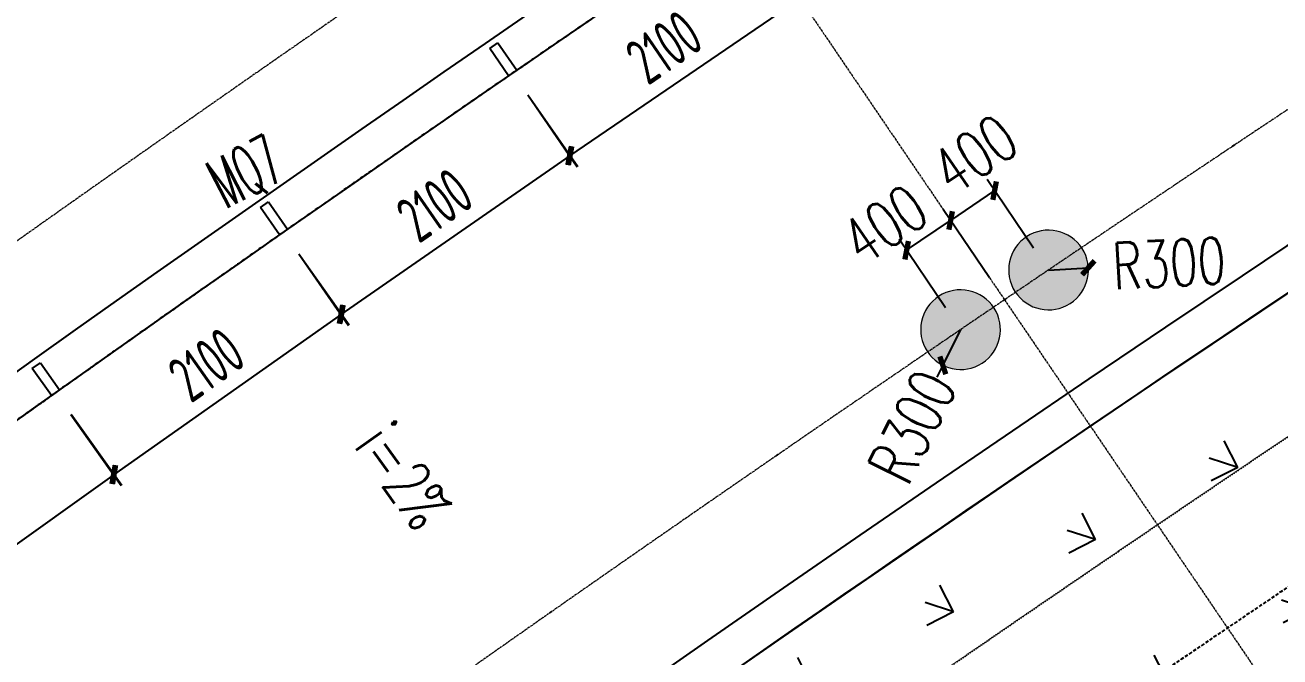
# Model space of a CAD drawing. Header units: millimetres. Extents: x -167 to 12027559, y -6694179 to 6449.
# Drawn here: x 11609061 to 11618505, y -6457746 to -6452986 of the extents above; entities that cross this region are included whole.
import ezdxf

# ---------------------------------------------------------------- set-up
doc = ezdxf.new("R2010")
doc.units = ezdxf.units.MM
doc.header["$LTSCALE"] = 10
for name, pattern in [('A1-RG-AXIS$0$CENTER', [50.8, 31.75, -6.35, 6.35, -6.35]), ('A1-RI-F1$0$442 Site - clean$0$DASHED', [0.75, 0.5, -0.25]), ('A1-RI-F1$0$442 Site - Ground$0$HIDDEN2', [0.1875, 0.125, -0.0625]), ('A1-RI-F1$0$CENTER2', [1.125, 0.75, -0.125, 0.125, -0.125]), ('A1-RI-F1$0$Dash', [6, 3, -3]), ('A1-RI-F1$0$HIDDEN', [0.375, 0.25, -0.125]), ('A1-RI-F1$0$SJX', [9, 6, -3]), ('A1-RI-F1$0$ZXX0', [15, 10, -2.5, 0, -2.5]), ('A1-RI-F1$0$ZXX1000', [18, 15, -1.25, 0.5, -1.25])]:
    doc.linetypes.add(name, pattern=pattern)
for name, color, linetype in [('A1-RD-1F$0$A-DIMS-1：100', 1, 'Continuous'), ('A1-RD-1F$0$A-GLAZ', 140, 'Continuous'), ('A1-RG-AXIS$0$A-COLU-HATH', 8, 'Continuous'), ('A1-RG-AXIS$0$A-COLUMN', 7, 'Continuous'), ('A1-RG-AXIS$0$A-DETL-PEN0', 247, 'Continuous'), ('A1-RI-F1$0$442 Site - clean$0$0-dlc-li-contour', 31, 'A1-RI-F1$0$442 Site - clean$0$DASHED'), ('A1-RI-F1$0$442 Site - clean$0$mry-green area hatch', 76, 'Continuous'), ('A1-RI-F1$0$442 Site - clean$0$mry-roads', 2, 'Continuous'), ('A1-RI-F1$0$442 Site - clean$0$mry-water hatch', 154, 'Continuous'), ('A1-RI-F1$0$442 Site - Ground$0$mry-overhead', 253, 'A1-RI-F1$0$442 Site - Ground$0$HIDDEN2'), ('A1-RI-F1$0$A-DIMS-1：100', 1, 'Continuous'), ('A1-RI-F1$0$A-STRS-TREA', 50, 'Continuous'), ('A1-RI-F1$0$A-SYMB-NAME', 4, 'Continuous'), ('A1-RI-F1$0$A-SYMB-STRS', 1, 'Continuous'), ('A1-RI-F1$0$G-ACCS', 7, 'Continuous'), ('A1-RI-F1$0$G-EVAC', 5, 'Continuous'), ('A1-RI-F1$0$N-SYMB-DOOR', 13, 'Continuous'), ('A1-RI-F1$0$N-SYMB-DOOR1', 13, 'Continuous'), ('A1-RI-F1$0$N-SYMB-DOOR2', 13, 'Continuous'), ('A1-RI-F1$0$道路中线_N1', 7, 'Continuous'), ('A1-RI-F1$0$道路中线_中科路', 7, 'Continuous'), ('A1-RI-F1$0$道路中线_内部道路', 3, 'A1-RI-F1$0$CENTER2')]:
    doc.layers.add(name, color=color, linetype=linetype)
doc.layers.add('A1-RD-1F$0$A-X-PLOT', color=7, linetype='Continuous', plot=False)
doc.layers.add('A1-RG-AXIS$0$A-GRID', color=1, linetype='A1-RG-AXIS$0$CENTER', lineweight=9)
doc.layers.add('A1-RI-F1$0$车行道边线', color=5, linetype='A1-RI-F1$0$SJX', lineweight=40)
doc.styles.add('A1-RD-1F$0$XD2008', font='xd-hzs.shx', dxfattribs={"width": 0.7, "bigfont": 'xd-hztxt.shx'})
doc.styles.add('A1-RI-F1$0$ECADI-SYM', font='simplex.shx', dxfattribs={"width": 0.7, "bigfont": 'hztxt.shx'})
doc.styles.add('A1-RI-F1$0$XD2008', font='txt.shx', dxfattribs={"width": 0.7, "bigfont": 'xd-hztxt.shx'})
doc.dimstyles.new('A1-RD-1F$0$XD100$0', dxfattribs={"dimscale": 100, "dimtxt": 3.5, "dimasz": 2, "dimexe": 1, "dimexo": 2, "dimgap": 1, "dimtad": 1, "dimdec": 0, "dimdsep": 46, "dimtxsty": 'A1-RD-1F$0$XD2008', "dimblk": 'A1-RD-1F$0$_ArchTick', "dimblk1": 'A1-RD-1F$0$_ArchTick', "dimblk2": 'A1-RD-1F$0$_ArchTick', "dimsah": 1, "dimcen": 2.5, "dimclrd": 1, "dimclre": 1, "dimclrt": 4, "dimaunit": 1, "dimadec": 0, "dimazin": 0, "dimtfac": 1, "dimtdec": 0, "dimtix": 1, "dimtmove": 2, "dimatfit": 3, "dimfxl": 0, "dimtolj": 1, "dimtzin": 0, "dimarcsym": 0})
doc.dimstyles.new('A1-RI-F1$0$XD100', dxfattribs={"dimscale": 100, "dimtxt": 3.5, "dimasz": 1, "dimexe": 1, "dimexo": 2, "dimgap": 1, "dimtad": 1, "dimdec": 0, "dimdsep": 46, "dimtxsty": 'A1-RI-F1$0$XD2008', "dimblk": 'A1-RI-F1$0$_ArchTick', "dimcen": 2.5, "dimclrd": 1, "dimclre": 1, "dimclrt": 4, "dimaunit": 1, "dimadec": 0, "dimazin": 0, "dimtfac": 1, "dimtdec": 0, "dimtix": 1, "dimtmove": 2, "dimatfit": 3, "dimfxl": 0, "dimtolj": 1, "dimtzin": 0, "dimarcsym": 0})
doc.dimstyles.new('A1-RI-F1$0$XD100$0', dxfattribs={"dimscale": 100, "dimtxt": 3.5, "dimasz": 2, "dimexe": 1, "dimexo": 2, "dimgap": 1, "dimtad": 1, "dimdec": 0, "dimdsep": 46, "dimtxsty": 'A1-RI-F1$0$XD2008', "dimblk1": 'A1-RI-F1$0$_ArchTick', "dimblk2": 'A1-RI-F1$0$_ArchTick', "dimsah": 1, "dimcen": 2.5, "dimclrd": 1, "dimclre": 1, "dimclrt": 4, "dimaunit": 1, "dimadec": 0, "dimazin": 0, "dimtfac": 1, "dimtdec": 0, "dimtix": 1, "dimtmove": 2, "dimatfit": 3, "dimfxl": 0, "dimtolj": 1, "dimtzin": 0, "dimarcsym": 0})
pattern_1 = [(161.94682, (-11520186.1, 6499236.26), (-1069.71302, -543.795965), [225, -1472.05628]), (116.94682, (-11520186.1, 6499236.3), (-1069.71302, -543.79596), [225, -975]), (206.94682, (-11520186.1, 6499236.3), (543.79596, -1069.71302), [225, -975])]

# ---------------------------------------------------------------- blocks, each defined once
blk = doc.blocks.new('A1-RG-AXIS$0$Round Column1 - 600 mm Diameter-1418243-一层平面 校行政中心 FIRST FLOOR PLAN')
at = {"layer": 'A1-RG-AXIS$0$A-COLUMN', "lineweight": 9}
for start, end in [(90, 180), (0, 90), (180, 0)]:
    blk.add_arc((0, 0), 300, start, end, dxfattribs=at)
blk = doc.blocks.new('A1-RG-AXIS$0$colu')
at = {"layer": 'A1-RG-AXIS$0$A-COLU-HATH', "linetype": 'ByBlock'}
h = blk.add_hatch(dxfattribs=at)
h.set_pattern_fill('ANSI31', color=256, scale=888, angle=11, style=0)
h.set_pattern_definition([(56, (-5304, 12651), (-92.02317055, 62.0704123), [])])
h.paths.add_polyline_path([(11591264.2, -6433838.8), (11591158.5, -6433556.8), (11590222.1, -6433907.7), (11590399.9, -6434382.1)])
h.paths.add_polyline_path([(11582705.6, -6437301.3), (11582516, -6436795.2), (11581579.6, -6437146.1), (11581701, -6437474.4)])
h.paths.add_polyline_path([(11590471.6, -6449023.6), (11591079.8, -6449817.4), (11591635.4, -6449391.7), (11591027.3, -6448597.9)])
h.paths.add_polyline_path([(11597647.1, -6443800.1), (11598173.7, -6444529.9), (11598741.4, -6444120.4), (11598214.8, -6443390.5)])
h.paths.add_polyline_path([(11585545.5, -6442593.7), (11586153.7, -6443387.5), (11586709.3, -6442961.8), (11586101.2, -6442168)])
h.paths.add_polyline_path([(11592849.2, -6437150.3), (11593375.8, -6437880.2), (11593943.4, -6437470.6), (11593416.8, -6436740.7)])
h.paths.add_polyline_path([(11606394.6, -6455923.8), (11606921.2, -6456653.6), (11607488.9, -6456244), (11606962.3, -6455514.2)])
h.paths.add_polyline_path([(11601625.9, -6449314.5), (11602152.5, -6450044.4), (11602720.2, -6449634.8), (11602193.6, -6448905)])
edge = h.paths.add_edge_path()
edge.add_arc((11595249.5, -6454684.4), 425, 0, 360)
edge = h.paths.add_edge_path()
edge.add_arc((11600175.9, -6461114.9), 425, 0, 360)
h.paths.add_polyline_path([(11613306.9, -6451073.5), (11613812.4, -6451818.2), (11614391.5, -6451425.1), (11613886.1, -6450680.4)])
h.paths.add_polyline_path([(11620355.7, -6446423.7), (11620839.5, -6447182.6), (11621429.7, -6446806.3), (11620945.9, -6446047.4)])
h.paths.add_polyline_path([(11615974.2, -6439551.7), (11616458.1, -6440310.5), (11617048.3, -6439934.2), (11616564.5, -6439175.3)])
h.paths.add_polyline_path([(11608730, -6444330.1), (11609235.4, -6445074.8), (11609814.6, -6444681.6), (11609309.2, -6443937)])
h.paths.add_polyline_path([(11600306.1, -6431918.8), (11600811.6, -6432663.5), (11601390.7, -6432270.4), (11600885.3, -6431525.7)])
h.paths.add_polyline_path([(11607910.2, -6426903.7), (11608394.1, -6427662.5), (11608984.3, -6427286.2), (11608500.5, -6426527.3)])
h.paths.add_polyline_path([(11630302.3, -6423284.6), (11630692.9, -6423982.7), (11631129.2, -6423738.6), (11630738.6, -6423040.4)])
h.paths.add_polyline_path([(11626248.1, -6416039.2), (11626638.7, -6416737.4), (11627075.1, -6416493.2), (11626684.4, -6415795.1)])
h.paths.add_polyline_path([(11627535, -6441978.3), (11627996.9, -6442750.7), (11628597.7, -6442391.5), (11628135.8, -6441619.1)])
h.paths.add_polyline_path([(11634839, -6437740.8), (11635278.5, -6438526.2), (11635889.4, -6438184.4), (11635449.9, -6437399)])
h.paths.add_polyline_path([(11615655.2, -6422108.9), (11616117.1, -6422881.3), (11616717.9, -6422522.1), (11616256, -6421749.7)])
h.paths.add_polyline_path([(11619863.2, -6429146.9), (11620325, -6429919.3), (11620925.8, -6429560.1), (11620464, -6428787.6)])
h.paths.add_polyline_path([(11630859.3, -6430628.5), (11631298.8, -6431413.9), (11631909.7, -6431072.1), (11631470.2, -6430286.7)])
h.paths.add_polyline_path([(11627538.8, -6424694.4), (11627978.3, -6425479.8), (11628589.1, -6425138), (11628149.7, -6424352.6)])
h.paths.add_polyline_path([(11623352.7, -6434983.2), (11623814.5, -6435755.7), (11624415.3, -6435396.5), (11623953.5, -6434624)])
h.paths.add_polyline_path([(11623534.7, -6417538.5), (11623974.1, -6418323.9), (11624585, -6417982.1), (11624145.5, -6417196.7)])
h.paths.add_polyline_path([(11635339.1, -6420464.1), (11635755.9, -6421261.8), (11636376.3, -6420937.7), (11635959.6, -6420140)])
h.paths.add_polyline_path([(11645506.5, -6407137.9), (11645842, -6407864.2), (11645388.1, -6408073.9), (11645052.6, -6407347.6)])
h.paths.add_polyline_path([(11648218.5, -6414201.1), (11648554, -6414927.4), (11649007.9, -6414717.7), (11648672.4, -6413991.5)])
h.paths.add_polyline_path([(11649797, -6429903.6), (11650190.6, -6430712.9), (11650820.1, -6430406.7), (11650426.4, -6429597.4)])
h.paths.add_polyline_path([(11632162.7, -6412872.3), (11631542.2, -6413196.4), (11632283.1, -6414614.6), (11632903.5, -6414290.4)])
h.paths.add_polyline_path([(11648552.6, -6404922.5), (11647914.6, -6405210.5), (11648572.8, -6406668.9), (11649210.9, -6406380.9)])
h.paths.add_polyline_path([(11638487.9, -6426491.2), (11638904.6, -6427288.9), (11639525, -6426964.7), (11639108.3, -6426167.1)])
h.paths.add_polyline_path([(11646232.1, -6422574.6), (11646625.7, -6423383.9), (11647255.2, -6423077.7), (11646861.6, -6422268.4)])
h.paths.add_polyline_path([(11643257.7, -6416459.6), (11643651.4, -6417268.9), (11644280.8, -6416962.8), (11643887.2, -6416153.4)])
edge = h.paths.add_edge_path()
edge.add_arc((11640554, -6410100.5), 425, 0, 360)
h.paths.add_polyline_path([(11642261.7, -6433714.8), (11642678.5, -6434512.5), (11643298.9, -6434188.4), (11642882.2, -6433390.7)])
h.paths.add_polyline_path([(11657438.5, -6426310.3), (11657808.8, -6427130.6), (11658446.8, -6426842.6), (11658076.5, -6426022.3)])
h.paths.add_polyline_path([(11654085.6, -6418882), (11654455.8, -6419702.3), (11655093.8, -6419414.3), (11654723.6, -6418594)])
h.paths.add_polyline_path([(11659423.4, -6409140.7), (11659769.9, -6409971.3), (11660416, -6409701.8), (11660069.4, -6408871.2)])
h.paths.add_polyline_path([(11651288, -6412684.1), (11651658.2, -6413504.4), (11652296.3, -6413216.4), (11651926, -6412396.1)])
h.paths.add_polyline_path([(11672567.5, -6404094.9), (11672841.4, -6404846.5), (11673311.2, -6404675.2), (11673037.2, -6403923.6)])
h.paths.add_polyline_path([(11669749.3, -6396288.4), (11670092.2, -6397229.1), (11670561.8, -6397057.7), (11670219.1, -6396117.2)])
h.paths.add_polyline_path([(11678236.4, -6409177.5), (11678567.9, -6410121), (11679228.3, -6409889), (11678896.8, -6408945.5)])
h.paths.add_polyline_path([(11675949.4, -6402667.6), (11676280.8, -6403611.1), (11676941.3, -6403379), (11676609.8, -6402435.6)])
h.paths.add_polyline_path([(11662041.8, -6415416.4), (11662388.4, -6416247), (11663034.4, -6415977.4), (11662687.8, -6415146.8)])
h.paths.add_polyline_path([(11670094.3, -6412180.7), (11670416.9, -6413020.9), (11671070.4, -6412770), (11670747.8, -6411929.8)])
h.paths.add_polyline_path([(11656265.8, -6401573.1), (11656650.9, -6402495.9), (11657296.9, -6402226.4), (11656911.8, -6401303.5)])
h.paths.add_polyline_path([(11664718.2, -6398177.2), (11665076.6, -6399110.8), (11665730.1, -6398859.9), (11665371.7, -6397926.3)])
h.paths.add_polyline_path([(11667657.1, -6405832.5), (11667979.7, -6406672.7), (11668633.2, -6406421.8), (11668310.6, -6405581.6)])
h.paths.add_polyline_path([(11673264.6, -6395025.5), (11673596.1, -6395968.9), (11674256.5, -6395736.9), (11673925, -6394793.5)])
edge = h.paths.add_edge_path()
edge.add_arc((11681417.1, -6417175.4), 425, 0, 360)
h.paths.add_polyline_path([(11673015.3, -6419789.2), (11673337.9, -6420629.5), (11673991.4, -6420378.6), (11673668.8, -6419538.4)])
h.paths.add_polyline_path([(11665180.1, -6422937.9), (11665526.7, -6423768.5), (11666172.7, -6423499), (11665826.1, -6422668.4)])
for points in [[(11616998.3, -6454644.1, 0.414214), (11616576.8, -6454596.3, 0.414214), (11616529, -6455017.9, 1)], [(11616336.4, -6455093.4, 0.414214), (11615914.8, -6455045.6, 0.414214), (11615867.1, -6455467.2, 1)]]:
    blk.add_hatch(color=256, dxfattribs=at).paths.add_polyline_path(points)
at = {"layer": 'A1-RG-AXIS$0$A-COLUMN', "rotation": 38.5387103978281}
for p in [(11616763.7, -6454831), (11616101.7, -6455280.3)]:
    blk.add_blockref('A1-RG-AXIS$0$Round Column1 - 600 mm Diameter-1418243-一层平面 校行政中心 FIRST FLOOR PLAN', p, dxfattribs=at)
blk = doc.blocks.new('A1-RG-AXIS')
at = {"layer": 'A1-RG-AXIS$0$A-DETL-PEN0', "linetype": 'A1-RG-AXIS$0$CENTER'}
for centre, start, end in [((11778731.2, -6694179.1), 123.752509, 123.756474), ((11778731.3, -6694179.2), 124.163658, 124.167623), ((11778731.2, -6694179.1), 124.575169, 124.579134), ((11778731.2, -6694179.2), 124.986524, 124.990489)]:
    blk.add_arc(centre, 289000, start, end, dxfattribs=at)
at = {"layer": 'A1-RG-AXIS$0$A-GRID', "linetype": 'A1-RG-AXIS$0$CENTER', "ltscale": 0.05}
blk.add_lwpolyline([(11682866.1, -6392336.6, 0.10373), (11569674.9, -6456283.6, 0.10373)], format="xyb", dxfattribs=at)
at = {"layer": 'A1-RG-AXIS$0$A-GRID', "ltscale": 0.05}
for points in [[(11690526.8, -6414141.5, 0.104527), (11584753.6, -6473784.9)], [(11691982.8, -6418505.6, 0.104638), (11587756.3, -6477270.1)]]:
    blk.add_lwpolyline(points, format="xyb", dxfattribs=at)
at = {"layer": 'A1-RG-AXIS$0$A-GRID', "linetype": 'A1-RG-AXIS$0$CENTER', "ltscale": 0.05}
blk.add_lwpolyline([(11595822.2, -6424689.2), (11619186.6, -6459113.1)], dxfattribs=at)
blk.add_arc((11778731.9, -6694178.6), 308600, 107.574373, 131.323037, dxfattribs=at)
at = {"layer": 'A1-RG-AXIS$0$A-GRID', "ltscale": 0.05}
blk.add_arc((11778731.9, -6694178.6), 301700, 107.53359, 131.336201, dxfattribs=at)
at = {"layer": 'A1-RG-AXIS$0$A-COLU-HATH', "linetype": 'ByBlock'}
blk.add_blockref('A1-RG-AXIS$0$colu', (0, 0), dxfattribs=at)
blk = doc.blocks.new('A1-RI-F1$0$_ArchTick')
at = {"color": 0, "linetype": 'ByBlock', "const_width": 0.4}
blk.add_lwpolyline([(-0.5, -0.5), (0.5, 0.5)], dxfattribs=at)
blk = doc.blocks.new('*D391')
at = {"layer": 'A1-RI-F1$0$A-DIMS-1：100', "color": 1, "linetype": 'ByBlock', "lineweight": -2}
blk.add_line((11616763.7, -6454831), (11617063.2, -6454814.2), dxfattribs=at)
at = {"layer": 'Defpoints', "color": 0, "linetype": 'ByBlock'}
for p in [(11616763.7, -6454831), (11617063.2, -6454814.2)]:
    blk.add_point(p, dxfattribs=at)
at = {"layer": 'A1-RI-F1$0$A-DIMS-1：100', "color": 1, "linetype": 'ByBlock', "lineweight": -2, "xscale": 100, "yscale": 100, "zscale": 100, "rotation": 3.206619954687551}
blk.add_blockref('A1-RI-F1$0$_ArchTick', (11617063.2, -6454814.2), dxfattribs=at)
at = {"layer": 'A1-RI-F1$0$A-DIMS-1：100', "color": 4, "linetype": 'ByBlock', "insert": (11617670.6, -6454780.2), "char_height": 350, "attachment_point": 5, "rotation": 3.20662, "style": 'A1-RI-F1$0$XD2008'}
blk.add_mtext('\\A1;R300', dxfattribs=at)
blk = doc.blocks.new('*D392')
at = {"layer": 'A1-RI-F1$0$A-DIMS-1：100', "color": 1, "linetype": 'ByBlock', "lineweight": -2}
for p, q in [((11616101.7, -6455280.3), (11615968.2, -6455548.9)), ((11615968.2, -6455548.9), (11615923.7, -6455638.5))]:
    blk.add_line(p, q, dxfattribs=at)
at = {"layer": 'Defpoints', "color": 0, "linetype": 'ByBlock'}
for p in [(11616101.7, -6455280.3), (11615968.2, -6455548.9)]:
    blk.add_point(p, dxfattribs=at)
at = {"layer": 'A1-RI-F1$0$A-DIMS-1：100', "color": 1, "linetype": 'ByBlock', "lineweight": -2, "xscale": 100, "yscale": 100, "zscale": 100, "rotation": 63.57120922344568}
blk.add_blockref('A1-RI-F1$0$_ArchTick', (11615968.2, -6455548.9), dxfattribs=at)
at = {"layer": 'A1-RI-F1$0$A-DIMS-1：100', "color": 4, "linetype": 'ByBlock', "insert": (11615739.2, -6456009.7), "char_height": 350, "attachment_point": 5, "rotation": 63.57121, "style": 'A1-RI-F1$0$XD2008'}
blk.add_mtext('\\A1;R300', dxfattribs=at)
blk = doc.blocks.new('*D393')
at = {"layer": 'A1-RI-F1$0$A-DIMS-1：100', "color": 1, "linetype": 'ByBlock', "lineweight": -2}
for p, q in [((11616357.9, -6454233.1), (11616026.9, -6454457.7)), ((11616651.4, -6454665.5), (11616301.7, -6454150.4)), ((11616320.4, -6454890.2), (11615970.7, -6454375))]:
    blk.add_line(p, q, dxfattribs=at)
at = {"layer": 'Defpoints', "color": 0, "linetype": 'ByBlock'}
for p in [(11616026.9, -6454457.7), (11616763.7, -6454831), (11616432.7, -6455055.6)]:
    blk.add_point(p, dxfattribs=at)
at = {"layer": 'A1-RI-F1$0$A-DIMS-1：100', "color": 1, "linetype": 'ByBlock', "lineweight": -2, "xscale": 100, "yscale": 100, "zscale": 100}
for p, rotation in [((11616357.9, -6454233.1), 34.16579703367218), ((11616026.9, -6454457.7), 214.1657970336722)]:
    blk.add_blockref('A1-RI-F1$0$_ArchTick', p, dxfattribs=dict(at, rotation=rotation))
at = {"layer": 'A1-RI-F1$0$A-DIMS-1：100', "color": 4, "linetype": 'ByBlock', "insert": (11616207.6, -6453959.1), "char_height": 350, "attachment_point": 5, "rotation": 34.1658, "style": 'A1-RI-F1$0$XD2008'}
blk.add_mtext('\\A1;400', dxfattribs=at)
blk = doc.blocks.new('*D394')
at = {"layer": 'A1-RI-F1$0$A-DIMS-1：100', "color": 1, "linetype": 'ByBlock', "lineweight": -2}
for p, q in [((11616320.4, -6454890.2), (11615970.7, -6454375)), ((11615695.9, -6454682.4), (11616026.9, -6454457.7)), ((11615989.4, -6455114.8), (11615639.8, -6454599.6))]:
    blk.add_line(p, q, dxfattribs=at)
at = {"layer": 'Defpoints', "color": 0, "linetype": 'ByBlock'}
for p in [(11616026.9, -6454457.7), (11616432.7, -6455055.6), (11616101.7, -6455280.3)]:
    blk.add_point(p, dxfattribs=at)
at = {"layer": 'A1-RI-F1$0$A-DIMS-1：100', "color": 1, "linetype": 'ByBlock', "lineweight": -2, "xscale": 100, "yscale": 100, "zscale": 100}
for p, rotation in [((11616026.9, -6454457.7), 34.16579703389295), ((11615695.9, -6454682.4), 214.165797033893)]:
    blk.add_blockref('A1-RI-F1$0$_ArchTick', p, dxfattribs=dict(at, rotation=rotation))
at = {"layer": 'A1-RI-F1$0$A-DIMS-1：100', "color": 4, "linetype": 'ByBlock', "insert": (11615530.1, -6454487.7), "char_height": 350, "attachment_point": 5, "rotation": 34.1658, "style": 'A1-RI-F1$0$XD2008'}
blk.add_mtext('\\A1;400', dxfattribs=at)
blk = doc.blocks.new('A1-RD-1F$0$_ArchTick')
at = {"color": 0, "linetype": 'ByBlock', "const_width": 0.4}
blk.add_lwpolyline([(-0.5, -0.5), (0.5, 0.5)], dxfattribs=at)
blk = doc.blocks.new('*D815')
at = {"layer": 'A1-RD-1F$0$A-DIMS-1：100', "color": 1, "linetype": 'ByBlock', "lineweight": -2}
for p, q in [((11614577.2, -6452326), (11614948.3, -6452868.4)), ((11614891.8, -6452785.8), (11613158.6, -6453971.6)), ((11612844, -6453511.7), (11613215.1, -6454054.1))]:
    blk.add_line(p, q, dxfattribs=at)
at = {"layer": 'Defpoints', "color": 0, "linetype": 'ByBlock'}
for p in [(11614464.3, -6452160.9), (11612731, -6453346.6), (11613158.6, -6453971.6)]:
    blk.add_point(p, dxfattribs=at)
at = {"layer": 'A1-RD-1F$0$A-DIMS-1：100', "color": 1, "linetype": 'ByBlock', "lineweight": -2, "xscale": 100, "yscale": 100, "zscale": 100}
for p, rotation in [((11614891.8, -6452785.8), 34.37711984863993), ((11613158.6, -6453971.6), 214.3771198486399)]:
    blk.add_blockref('A1-RD-1F$0$_ArchTick', p, dxfattribs=dict(at, rotation=rotation))
at = {"layer": 'A1-RD-1F$0$A-DIMS-1：100', "color": 4, "linetype": 'ByBlock', "insert": (11613869.9, -6453151.7), "char_height": 350, "attachment_point": 5, "rotation": 34.37712, "style": 'A1-RD-1F$0$XD2008'}
blk.add_mtext('\\A1;2100', dxfattribs=at)
blk = doc.blocks.new('*D816')
at = {"layer": 'A1-RD-1F$0$A-DIMS-1：100', "color": 1, "linetype": 'ByBlock', "lineweight": -2}
for p, q in [((11612845.1, -6453510.9), (11613220, -6454050.7)), ((11613163, -6453968.5), (11611438.2, -6455166.5)), ((11611120.4, -6454708.9), (11611495.3, -6455248.6))]:
    blk.add_line(p, q, dxfattribs=at)
at = {"layer": 'Defpoints', "color": 0, "linetype": 'ByBlock'}
for p in [(11612731, -6453346.6), (11611006.3, -6454544.6), (11611438.2, -6455166.5)]:
    blk.add_point(p, dxfattribs=at)
at = {"layer": 'A1-RD-1F$0$A-DIMS-1：100', "color": 1, "linetype": 'ByBlock', "lineweight": -2, "xscale": 100, "yscale": 100, "zscale": 100}
for p, rotation in [((11613163, -6453968.5), 34.78288465481689), ((11611438.2, -6455166.5), 214.7828846548168)]:
    blk.add_blockref('A1-RD-1F$0$_ArchTick', p, dxfattribs=dict(at, rotation=rotation))
at = {"layer": 'A1-RD-1F$0$A-DIMS-1：100', "color": 4, "linetype": 'ByBlock', "insert": (11612143.7, -6454341.6), "char_height": 350, "attachment_point": 5, "rotation": 34.78288, "style": 'A1-RD-1F$0$XD2008'}
blk.add_mtext('\\A1;2100', dxfattribs=at)
blk = doc.blocks.new('*D817')
at = {"layer": 'A1-RD-1F$0$A-DIMS-1：100', "color": 1, "linetype": 'ByBlock', "lineweight": -2}
for p, q in [((11611121.6, -6454708), (11611500.3, -6455245.1)), ((11611442.7, -6455163.4), (11609726.5, -6456373.7)), ((11609405.4, -6455918.4), (11609784.2, -6456455.4))]:
    blk.add_line(p, q, dxfattribs=at)
at = {"layer": 'Defpoints', "color": 0, "linetype": 'ByBlock'}
for p in [(11611006.3, -6454544.6), (11609290.2, -6455754.9), (11609726.5, -6456373.7)]:
    blk.add_point(p, dxfattribs=at)
at = {"layer": 'A1-RD-1F$0$A-DIMS-1：100', "color": 1, "linetype": 'ByBlock', "lineweight": -2, "xscale": 100, "yscale": 100, "zscale": 100}
for p, rotation in [((11611442.7, -6455163.4), 35.19412724779409), ((11609726.5, -6456373.7), 215.1941272477941)]:
    blk.add_blockref('A1-RD-1F$0$_ArchTick', p, dxfattribs=dict(at, rotation=rotation))
at = {"layer": 'A1-RD-1F$0$A-DIMS-1：100', "color": 4, "linetype": 'ByBlock', "insert": (11610426.1, -6455543.8), "char_height": 350, "attachment_point": 5, "rotation": 35.19413, "style": 'A1-RD-1F$0$XD2008'}
blk.add_mtext('\\A1;2100', dxfattribs=at)
blk = doc.blocks.new('*D818')
at = {"layer": 'A1-RD-1F$0$A-DIMS-1：100', "color": 1, "linetype": 'ByBlock', "lineweight": -2}
for p, q in [((11609406.6, -6455917.6), (11609789.1, -6456451.9)), ((11609730.9, -6456370.6), (11608023.4, -6457593)), ((11607699.1, -6457140), (11608081.6, -6457674.3))]:
    blk.add_line(p, q, dxfattribs=at)
at = {"layer": 'Defpoints', "color": 0, "linetype": 'ByBlock'}
for p in [(11609290.2, -6455754.9), (11607582.6, -6456977.4), (11608023.4, -6457593)]:
    blk.add_point(p, dxfattribs=at)
at = {"layer": 'A1-RD-1F$0$A-DIMS-1：100', "color": 1, "linetype": 'ByBlock', "lineweight": -2, "xscale": 100, "yscale": 100, "zscale": 100}
for p, rotation in [((11609730.9, -6456370.6), 35.59925471190026), ((11608023.4, -6457593), 215.5992547119002)]:
    blk.add_blockref('A1-RD-1F$0$_ArchTick', p, dxfattribs=dict(at, rotation=rotation))
at = {"layer": 'A1-RD-1F$0$A-DIMS-1：100', "color": 4, "linetype": 'ByBlock', "insert": (11608717.1, -6456758.2), "char_height": 350, "attachment_point": 5, "rotation": 35.59925, "style": 'A1-RD-1F$0$XD2008'}
blk.add_mtext('\\A1;2100', dxfattribs=at)
blk = doc.blocks.new('A1-RD-1F$0$chuangkuang')
at = {"layer": 'A1-RD-1F$0$A-X-PLOT', "linetype": 'ByBlock'}
for p, q in [((11593433.2, -6456040.2), (11593630.5, -6455886.8)), ((11593630.5, -6455886.8), (11593676.6, -6455946)), ((11593676.6, -6455946), (11593479.2, -6456099.4)), ((11593479.2, -6456099.4), (11593433.2, -6456040.2))]:
    blk.add_line(p, q, dxfattribs=at)
blk = doc.blocks.new('A1-RI-F1$0$A1RUODIANJIAN')
at = {"layer": 'A1-RI-F1$0$A-SYMB-NAME', "linetype": 'ByBlock', "style": 'A1-RI-F1$0$XD2008', "width": 0.7}
blk.add_attdef('A1RUODIANJIAN', (11587156, -6438427.3), '', height=350, dxfattribs=at)
blk = doc.blocks.new('A1-RI-F1$0$A$C6B365CFD')
at = {"layer": 'A1-RI-F1$0$442 Site - clean$0$mry-green area hatch'}
h = blk.add_hatch(dxfattribs=at)
h.set_pattern_fill('GRASS', color=256, scale=1200, angle=71.94682, style=0)
h.set_pattern_definition(pattern_1)
h.paths.add_polyline_path([(66021.8, 2130.6, -0.051626), (71413.1, 7329.9, -0.053448), (90570.6, 18360, 0.042333), (93537, 19981.5, -0.008341), (111143.7, 31221.2, -0.044789), (155520.7, 51675.1), (154685.2, 58163.4, 0.05968), (97087.5, 30194.9, 0.074603)])
h = blk.add_hatch(dxfattribs=at)
h.set_pattern_fill('GRASS', color=256, scale=1200, angle=71.94682, style=0)
h.set_pattern_definition(pattern_1)
edge = h.paths.add_edge_path(flags=17)
edge.add_arc((60334.8, 35772.2), 6000, 248.76864, 308.25598)
edge.add_arc((240588.4, -192829.3), 285118.5, 128.255978, 129.410042)
edge.add_line((59576.3, 27459.6), (57617.8, 29733.1))
edge.add_arc((240588.4, -192829.3), 288118.5, 129.28397, 129.423925, ccw=False)
edge = h.paths.add_edge_path()
edge.add_arc((240704.3, -192974.7), 284500, 123.757467, 129.411665)
edge.add_line((60078.7, 26831.3), (57617.8, 29733.1))
edge.add_arc((240588.4, -192829.3), 288118.5, 123.750252, 129.423925, ccw=False)
edge.add_line((80517.2, 46731.8), (82613.7, 43557.8))
at = {"layer": 'A1-RI-F1$0$442 Site - clean$0$mry-water hatch'}
h = blk.add_hatch(dxfattribs=at)
h.set_pattern_fill('ANSI36', color=256, scale=10000, style=0, double=1)
h.set_pattern_definition([(45, (11631555.6, 4045443.5), (662.91261, 2430.67956), [3125, -625, 0, -625])])
edge = h.paths.add_edge_path(flags=17)
edge.add_line((53014, 9796.6), (55487.6, 11067.5))
edge.add_line((55487.6, 11067.5), (57457.2, 11674.9))
edge.add_line((57457.2, 11674.9), (60249.3, 13316.4))
edge.add_line((60249.3, 13316.4), (63041.4, 14958))
edge.add_line((63041.4, 14958), (65130.9, 16665.3))
edge.add_line((65130.9, 16665.3), (66916.6, 17610.1))
edge.add_line((66916.6, 17610.1), (68247.1, 18415))
edge.add_line((68247.1, 18415), (68947.4, 18992.4))
edge.add_line((68947.4, 18992.4), (70277.9, 19657.2))
edge.add_line((70277.9, 19657.2), (71248.3, 20287.9))
edge.add_line((71248.3, 20287.9), (72458.4, 20584.5))
edge.add_line((72458.4, 20584.5), (73766.1, 21200))
edge.add_line((73766.1, 21200), (74285, 21580.5))
edge.add_line((74285, 21580.5), (74756.4, 21869.2))
edge.add_line((74756.4, 21869.2), (75167, 22241.6))
edge.add_line((75167, 22241.6), (75771.8, 22640.6))
edge.add_line((75771.8, 22640.6), (76483.4, 22982.7))
edge.add_arc((240588.4, -192829.3), 271118.5, 108.609446, 127.249608, ccw=False)
edge.add_line((154070.2, 64114), (154830, 58213.4))
edge.add_arc((242629.7, -196239.4), 269174.7, 109.037143, 122.731148)
edge.add_arc((175076.5, -87360.9), 141073.2, 123.561115, 141.151768)
edge.add_arc((62846.2, 2979.5), 3000, 220.74312, 321.90678, ccw=False)
edge.add_line((60573.3, 1021.5), (53014, 9796.6))
edge.add_line((53014, 9796.6), (53014, 9796.6))
at = {"layer": 'A1-RI-F1$0$442 Site - clean$0$0-dlc-li-contour', "ltscale": 200}
blk.add_open_spline([(68749.4, 456.2), (70816.9, 2395), (78282.7, 9002.5), (96434.4, 20046.8), (127126, 35476.1), (165716.5, 49438.4), (196097.2, 55192.6), (210151.6, 53840.7)], degree=3, knots=[11277.073383, 11277.073383, 11277.073383, 11277.073383, 19779.716963, 41235.652166, 74625.278099, 122716.965484, 164709.015764, 164709.015764, 164709.015764, 164709.015764], dxfattribs=at)
at = {"layer": 'A1-RI-F1$0$442 Site - clean$0$mry-roads', "linetype": 'A1-RI-F1$0$HIDDEN'}
blk.add_lwpolyline([(55643.7, 11115.6), (57457.2, 11674.9), (60249.3, 13316.4), (63041.4, 14958), (65130.9, 16665.3), (66916.6, 17610.1), (68247.1, 18415), (68947.4, 18992.4), (70277.9, 19657.2), (71248.3, 20287.9), (72458.4, 20584.5), (73766.1, 21200), (74285, 21580.5), (74756.4, 21869.2), (75167, 22241.6), (75771.8, 22640.6), (76483.4, 22982.7, -0.081513), (154070.2, 64114), (154830, 58213.4, 0.059823), (97087.5, 30194.9, 0.076905), (65207.2, 1128.7, -0.083814), (64468.8, 456.2, -0.083814)], format="xyb", dxfattribs=at)
at = {"layer": 'A1-RI-F1$0$442 Site - clean$0$mry-roads'}
blk.add_lwpolyline([(59983.9, 26753.3), (57602.7, 29648.5, -0.024837), (80542.5, 46693.5), (82613.7, 43557.8)], format="xyb", dxfattribs=at)
at = {"layer": 'A1-RI-F1$0$442 Site - clean$0$mry-roads', "ltscale": 200}
for radius, start, end in [(284500, 109.409263, 130.715845), (275500, 109.774017, 135.403601)]:
    blk.add_arc((240704.3, -192974.7), radius, start, end, dxfattribs=at)
at = {"layer": 'A1-RI-F1$0$车行道边线', "linetype": 'A1-RI-F1$0$SJX', "lineweight": -3}
for radius, start, end in [(284500, 109.409263, 130.715845), (275500, 109.474514, 135.403601)]:
    blk.add_arc((240704.3, -192974.7), radius, start, end, dxfattribs=at)
at = {"layer": 'A1-RI-F1$0$道路中线_N1', "color": 1, "linetype": 'A1-RI-F1$0$ZXX0', "ltscale": 0.5}
blk.add_arc((240704.3, -192974.7), 280000, 103.387767, 136.304596, dxfattribs=at)
blk.add_arc((240704.3, -192974.7), 280000, 103.387767, 136.304596, dxfattribs=at)
at = {"layer": 'A1-RI-F1$0$道路中线_中科路', "color": 6, "linetype": 'A1-RI-F1$0$ZXX1000', "ltscale": 150}
blk.add_arc((240704.3, -192974.7), 280000, 107.572473, 136.304596, dxfattribs=at)
at = {"layer": 'A1-RI-F1$0$道路中线_内部道路', "ltscale": 10}
blk.add_arc((240588.4, -192829.3), 331118.5, 95.274126, 136.563345, dxfattribs=at)
blk = doc.blocks.new('A1-RI-F1$0$mc')
at = {"layer": 'A1-RI-F1$0$N-SYMB-DOOR', "style": 'A1-RI-F1$0$ECADI-SYM', "width": 0.7}
for tag, p in [('门窗主编号1', (55.7, -311.3)), ('门窗主编号2', (667.6, -311.3))]:
    blk.add_attdef(tag, p, '', height=180, dxfattribs=at)
at = {"layer": 'A1-RI-F1$0$N-SYMB-DOOR', "style": 'A1-RI-F1$0$ECADI-SYM', "width": 0.7, "flags": 1}
for tag, p in [('洞口尺寸(宽X高)', (55.6, -717.2)), ('备注', (57.1, -921.2))]:
    blk.add_attdef(tag, p, '', height=180, dxfattribs=at)
at = {"layer": 'A1-RI-F1$0$N-SYMB-DOOR1', "style": 'A1-RI-F1$0$ECADI-SYM', "width": 0.7}
blk.add_attdef('门窗辅编号1', (55.7, -516.1), '', height=180, dxfattribs=at)
at = {"layer": 'A1-RI-F1$0$N-SYMB-DOOR2', "style": 'A1-RI-F1$0$ECADI-SYM', "width": 0.7}
blk.add_attdef('门窗辅编号2', (311.5, -516.1), '', height=180, dxfattribs=at)
blk = doc.blocks.new('A1-RD-1F')
at = {"layer": 'A1-RD-1F$0$A-GLAZ', "ltscale": 0.25}
for radius, start, end in [(292800, 108.984811, 127.828852), (292500, 108.926088, 127.887577)]:
    blk.add_arc((11778729.3, -6694180.2), radius, start, end, dxfattribs=at)
at = {"layer": 'A1-RD-1F$0$A-X-PLOT', "linetype": 'ByBlock'}
for p, rotation in [((4501792.1, -17657078.7), 86.70916265838422), ((4560897.8, -17696654.5), 87.01971663288465), ((4659945.9, -17760430), 87.53183589577148)]:
    blk.add_blockref('A1-RD-1F$0$chuangkuang', p, dxfattribs=dict(at, rotation=rotation))
at = {"layer": 'A1-RD-1F$0$A-DIMS-1：100', "color": 3, "linetype": 'ByBlock'}
for p1, p2, picture, middle in [((11614464.3, -6452160.9), (11612731, -6453346.6), '*D815', (11613869.9, -6453151.7)), ((11612731, -6453346.6), (11611006.3, -6454544.6), '*D816', (11612143.7, -6454341.6)), ((11611006.3, -6454544.6), (11609290.2, -6455754.9), '*D817', (11610426.1, -6455543.8)), ((11609290.2, -6455754.9), (11607582.6, -6456977.4), '*D818', (11608717.1, -6456758.2))]:
    dim = blk.add_aligned_dim(p1=p1, p2=p2, distance=757.2, dimstyle='A1-RD-1F$0$XD100$0', override={"dimasz": 1}, dxfattribs=at)
    dim.commit()
    dim.dimension.update_dxf_attribs({"geometry": picture, "text_midpoint": middle})
blk = doc.blocks.new('A1-RI-F1')
at = {"layer": 'A1-RI-F1$0$442 Site - Ground$0$mry-overhead', "ltscale": 20}
blk.add_lwpolyline([(11758094.7, -6402408, 0.007577), (11749262.8, -6403167.4), (11748849.8, -6399088.2, 0.055784), (11684355.1, -6412994.7), (11685659.4, -6416881.7, 0.084561), (11599102.7, -6463333.3), (11592164.5, -6454413.7), (11594248, -6452806.9, 0.000043), (11592636.5, -6450703.6, 0.017034), (11576445.4, -6463980.2), (11589775.6, -6479462.5, -0.164141), (11758553.3, -6408891.5, -0.164141)], format="xyb", dxfattribs=at)
at = {"layer": 'A1-RI-F1$0$A-STRS-TREA'}
for radius, end in [(288150, 129.400757), (287850, 129.459087)]:
    blk.add_arc((11778731.9, -6694178.6), radius, 94.045841, end, dxfattribs=at)
at = {"layer": 'A1-RI-F1$0$A-SYMB-STRS'}
blk.add_lwpolyline([(11611426.2, -6456144.7, 0, 0, 0), (11612359.4, -6457354.1, 80, 0, 0), (11612542.7, -6457591.6, 0, 0, 0)], format="xyseb", dxfattribs=at)
at = {"layer": 'A1-RI-F1$0$G-EVAC', "color": 4, "linetype": 'A1-RI-F1$0$Dash', "ltscale": 0.1}
blk.add_arc((11778731.9, -6694178.6), 286950, 115.472746, 129.459159, dxfattribs=at)
at = {"linetype": 'ByBlock'}
blk.add_blockref('A1-RD-1F', (0, 0), dxfattribs=at)
at = {"color": 3, "linetype": 'ByBlock'}
blk.add_blockref('A1-RG-AXIS', (0, 0), dxfattribs=at)
at = {"layer": 'A1-RI-F1$0$A-SYMB-NAME', "linetype": 'ByBlock', "rotation": 305.5911425090155}
blk.add_blockref('A1-RI-F1$0$A1RUODIANJIAN', (10103505.7, 6713561.2), dxfattribs=at).add_auto_attribs({'A1RUODIANJIAN': 'i=2%'})
at = {"layer": 'A1-RI-F1$0$G-ACCS', "linetype": 'ByBlock'}
blk.add_blockref('A1-RI-F1$0$A$C6B365CFD', (11538192.7, -6501584.3), dxfattribs=at)
at = {"layer": 'A1-RI-F1$0$N-SYMB-DOOR'}
ref = blk.add_blockref('A1-RI-F1$0$mc', (11610282.2, -6453997.9), dxfattribs=dict(at, xscale=1.499999999156396, yscale=1.499999999156396, rotation=27.15055400611745))
ref.add_attrib('门窗主编号1', 'MQ7', (11610569.6, -6454375.2), dxfattribs={"height": 375, "rotation": 27.15055, "style": 'A1-RI-F1$0$ECADI-SYM', "width": 0.5})
at = {"layer": 'A1-RI-F1$0$A-DIMS-1：100', "linetype": 'ByBlock'}
for p1, angle, picture, middle in [((11616763.7, -6454831), 214.1658, '*D393', (11616207.6, -6453959.1)), ((11616101.7, -6455280.3), 34.1658, '*D394', (11615530.1, -6454487.7))]:
    dim = blk.add_linear_dim(base=(11616026.9, -6454457.7), p1=p1, p2=(11616432.7, -6455055.6), angle=angle, dimstyle='A1-RI-F1$0$XD100$0', override={"dimasz": 1, "dimadec": 2, "dimazin": 2}, dxfattribs=at)
    dim.commit()
    dim.dimension.update_dxf_attribs({"geometry": picture, "text_midpoint": middle, "dimtype": 129})
for center, mpoint, picture, middle in [((11616763.7, -6454831), (11617063.2, -6454814.2), '*D391', (11617670.6, -6454780.2)), ((11616101.7, -6455280.3), (11615968.2, -6455548.9), '*D392', (11615739.2, -6456009.7))]:
    dim = blk.add_radius_dim(center=center, mpoint=mpoint, dimstyle='A1-RI-F1$0$XD100', override={"dimblk1": 'A1-RI-F1$0$_ArchTick', "dimblk2": 'A1-RI-F1$0$_ArchTick', "dimsah": 1, "dimadec": 2, "dimazin": 2}, dxfattribs=at)
    dim.commit()
    dim.dimension.update_dxf_attribs({"geometry": picture, "text_midpoint": middle, "dimtype": 132})

msp = doc.modelspace()

# ---------------------------------------------------------------- block references
at = {"color": 0}
msp.add_blockref('A1-RI-F1', (0, 0), dxfattribs=at)

doc.saveas('drawing.dxf')
